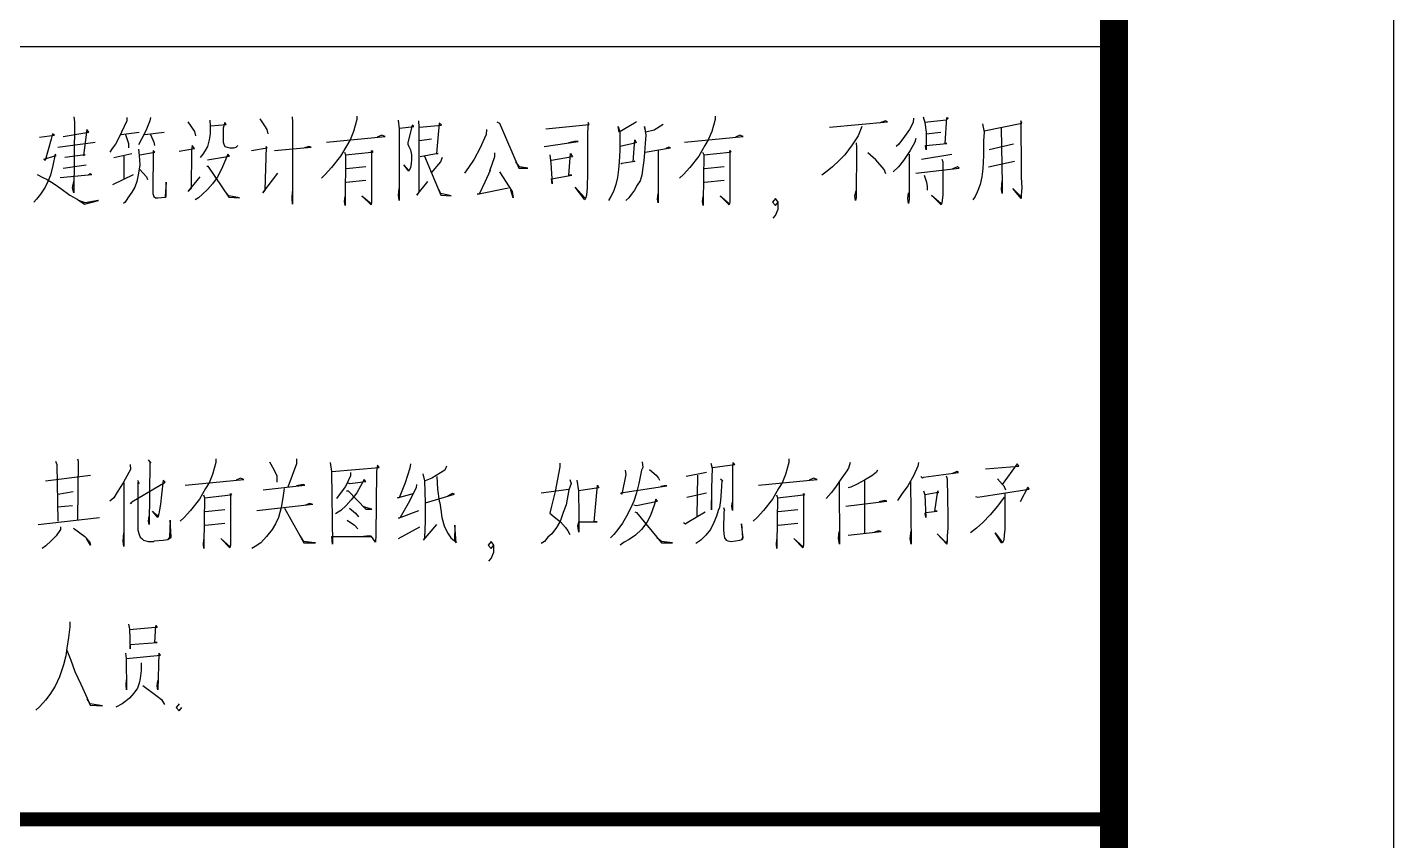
# Model space of a CAD drawing. Extents: x -307088 to 5640332, y -3541089 to -2181377.
# Drawn here: x 5583702 to 5591026, y -3315304 to -3310944 of the extents above; entities that cross this region are included whole.
import ezdxf

# ---------------------------------------------------------------- set-up
doc = ezdxf.new("R2010")
doc.units = 0
doc.header["$LTSCALE"] = 100
doc.header["$MEASUREMENT"] = 0
doc.layers.get('0').update_dxf_attribs({"linetype": 'CONTINUOUS'})
doc.layers.add('PUB_TITLE', color=4, linetype='CONTINUOUS')

# ---------------------------------------------------------------- blocks, each defined once
blk = doc.blocks.new('A$C7C132CDA')
at = {"layer": 'PUB_TITLE'}
for p, q in [((25, 2786.9), (7025, 2786.9)), ((3307.8, 2535.5), (3309.8, 2517.9)), ((3309.8, 2517.9), (3307.8, 2263.4)), ((3497.3, 2520.4), (3469, 2459.9)), ((3497.3, 2533), (3497.3, 2520.4)), ((3579.9, 2520.4), (3565.8, 2485.1)), ((3581.9, 2533), (3579.9, 2520.4)), ((3715, 2517.9), (3739.1, 2482.6)), ((3793.6, 2522.9), (3795.6, 2500.2)), ((3795.6, 2500.2), (3795.6, 2475)), ((3797.6, 2502.8), (3852, 2507.8)), ((3848, 2515.4), (3841.9, 2495.2)), ((3841.9, 2495.2), (3841.9, 2477.6)), ((3852, 2507.8), (3848, 2515.4)), ((3973, 2528), (3989.1, 2502.8)), ((3989.1, 2502.8), (3997.2, 2490.2)), ((4087.9, 2535.5), (4089.9, 2517.9)), ((4089.9, 2517.9), (4089.9, 2223.1)), ((4319.7, 2525.4), (4307.6, 2482.6)), ((4319.7, 2538), (4319.7, 2525.4)), ((4466.8, 2522.9), (4470.9, 2492.7)), ((4470.9, 2492.7), (4470.9, 2235.7)), ((4472.9, 2495.2), (4523.3, 2500.2)), ((4517.2, 2505.3), (4501.1, 2442.3)), ((4523.3, 2500.2), (4517.2, 2505.3)), ((4539.4, 2520.4), (4541.4, 2497.7)), ((4541.4, 2497.7), (4541.4, 2265.9)), ((4543.4, 2497.7), (4622, 2505.3)), ((4614, 2512.8), (4603.9, 2404.5)), ((4622, 2505.3), (4614, 2512.8)), ((4819.6, 2517.9), (4829.7, 2512.8)), ((4829.7, 2512.8), (4898.2, 2351.6)), ((4995, 2492.7), (5150.2, 2507.8)), ((5146.1, 2515.4), (5144.1, 2477.6)), ((5150.2, 2507.8), (5146.1, 2515.4)), ((5253, 2500.2), (5259, 2480.1)), ((5257, 2480.1), (5253, 2500.2)), ((5311.4, 2512.8), (5257, 2480.1)), ((5319.5, 2517.9), (5311.4, 2512.8)), ((5347.7, 2500.2), (5351.7, 2470)), ((5351.7, 2480.1), (5347.7, 2500.2)), ((5414.2, 2507.8), (5382, 2487.6)), ((5599.7, 2525.4), (5587.6, 2482.6)), ((5599.7, 2538), (5599.7, 2525.4)), ((6008.9, 2497.7), (6216.5, 2517.9)), ((6123.8, 2500.2), (6111.7, 2467.5)), ((6208.4, 2520.4), (6186.3, 2512.8)), ((6216.5, 2517.9), (6208.4, 2520.4)), ((6307.2, 2515.4), (6295.1, 2490.2)), ((6309.2, 2530.5), (6307.2, 2515.4)), ((6343.5, 2535.5), (6349.5, 2515.4)), ((6426.1, 2522.9), (6349.5, 2515.4)), ((6349.5, 2515.4), (6353.6, 2480.1)), ((6422.1, 2439.8), (6428.2, 2533)), ((6432.2, 2530.5), (6426.1, 2522.9)), ((6428.2, 2533), (6432.2, 2530.5)), ((6555.1, 2510.3), (6561.2, 2480.1)), ((6561.2, 2485.1), (6696.2, 2512.8)), ((6621.7, 2495.2), (6625.7, 2296.1)), ((6692.2, 2520.4), (6692.2, 2482.6)), ((6696.2, 2512.8), (6692.2, 2520.4)), ((3184.8, 2462.4), (3239.2, 2470)), ((3227.1, 2454.9), (3205, 2379.3)), ((3231.2, 2475), (3227.1, 2454.9)), ((3239.2, 2470), (3231.2, 2475)), ((3251.3, 2427.2), (3384.4, 2444.8)), ((3269.5, 2465), (3362.2, 2480.1)), ((3354.1, 2490.2), (3342, 2396.9)), ((3362.2, 2480.1), (3354.1, 2490.2)), ((3469, 2459.9), (3456.9, 2437.2)), ((3477.1, 2472.5), (3541.6, 2480.1)), ((3493.2, 2472.5), (3501.3, 2447.3)), ((3501.3, 2447.3), (3503.3, 2439.8)), ((3549.7, 2454.9), (3539.6, 2434.7)), ((3565.8, 2485.1), (3549.7, 2454.9)), ((3561.8, 2472.5), (3630.3, 2480.1)), ((3581.9, 2472.5), (3594, 2444.8)), ((3594, 2444.8), (3596, 2432.2)), ((3739.1, 2482.6), (3743.2, 2467.5)), ((3791.6, 2452.4), (3785.5, 2429.7)), ((3795.6, 2475), (3791.6, 2452.4)), ((3841.9, 2477.6), (3841.9, 2462.4)), ((3841.9, 2462.4), (3841.9, 2444.8)), ((3841.9, 2444.8), (3844, 2437.2)), ((3997.2, 2490.2), (4001.2, 2475)), ((4210.8, 2444.8), (4420.5, 2465)), ((4295.5, 2452.4), (4283.4, 2432.2)), ((4307.6, 2482.6), (4295.5, 2452.4)), ((4408.4, 2470), (4392.2, 2462.4)), ((4420.5, 2465), (4408.4, 2470)), ((4501.1, 2442.3), (4501.1, 2437.2)), ((4585.8, 2454.9), (4543.4, 2449.8)), ((4781.3, 2472.5), (4759.1, 2422.1)), ((4783.3, 2490.2), (4781.3, 2472.5)), ((4988.9, 2429.7), (5109.9, 2447.3)), ((5097.8, 2447.3), (5075.6, 2442.3)), ((5109.9, 2447.3), (5097.8, 2447.3)), ((5144.1, 2477.6), (5144.1, 2336.5)), ((5259, 2480.1), (5259, 2414.6)), ((5317.5, 2442.3), (5261, 2429.7)), ((5307.4, 2374.3), (5313.4, 2452.4)), ((5313.4, 2452.4), (5317.5, 2442.3)), ((5351.7, 2470), (5349.7, 2439.8)), ((5382, 2487.6), (5351.7, 2480.1)), ((5490.8, 2444.8), (5700.5, 2465)), ((5575.5, 2452.4), (5563.4, 2432.2)), ((5587.6, 2482.6), (5575.5, 2452.4)), ((5688.4, 2470), (5672.2, 2462.4)), ((5700.5, 2465), (5688.4, 2470)), ((6111.7, 2467.5), (6089.5, 2434.7)), ((6103.6, 2442.3), (6105.6, 2427.2)), ((6277, 2465), (6256.8, 2437.2)), ((6295.1, 2490.2), (6277, 2465)), ((6313.3, 2444.8), (6297.1, 2414.6)), ((6317.3, 2457.4), (6313.3, 2444.8)), ((6353.6, 2475), (6406, 2480.1)), ((6353.6, 2480.1), (6353.6, 2447.3)), ((6353.6, 2447.3), (6353.6, 2427.2)), ((6561.2, 2480.1), (6559.2, 2449.8)), ((6559.2, 2449.8), (6559.2, 2396.9)), ((6692.2, 2482.6), (6694.2, 2379.3)), ((3200.9, 2384.3), (3245.3, 2396.9)), ((3241.3, 2402), (3233.2, 2361.7)), ((3245.3, 2396.9), (3241.3, 2402)), ((3348.1, 2399.4), (3275.5, 2389.4)), ((3342, 2396.9), (3348.1, 2399.4)), ((3444.8, 2422.1), (3436.8, 2409.5)), ((3456.9, 2437.2), (3444.8, 2422.1)), ((3450.9, 2389.4), (3515.4, 2404.5)), ((3487.2, 2394.4), (3487.2, 2311.3)), ((3503.3, 2439.8), (3503.3, 2424.6)), ((3539.6, 2419.6), (3541.6, 2396.9)), ((3541.6, 2396.9), (3543.6, 2364.2)), ((3543.6, 2399.4), (3598, 2409.5)), ((3592, 2399.4), (3590, 2278.5)), ((3592, 2414.6), (3592, 2399.4)), ((3598, 2409.5), (3592, 2414.6)), ((3684.7, 2412), (3739.1, 2422.1)), ((3729.1, 2412), (3727.1, 2278.5)), ((3731.1, 2432.2), (3729.1, 2412)), ((3739.1, 2422.1), (3731.1, 2432.2)), ((3769.4, 2402), (3759.3, 2389.4)), ((3777.4, 2414.6), (3769.4, 2402)), ((3785.5, 2429.7), (3777.4, 2414.6)), ((3785.5, 2381.8), (3864.1, 2394.4)), ((3844, 2437.2), (3848, 2429.7)), ((3848, 2429.7), (3856.1, 2427.2)), ((3858.1, 2402), (3850, 2381.8)), ((3856.1, 2427.2), (3866.1, 2424.6)), ((3864.1, 2394.4), (3858.1, 2402)), ((3866.1, 2424.6), (3880.2, 2424.6)), ((3880.2, 2424.6), (3888.3, 2427.2)), ((3888.3, 2427.2), (3894.4, 2432.2)), ((3942.7, 2414.6), (3999.2, 2424.6)), ((3995.1, 2429.7), (3991.1, 2273.5)), ((3999.2, 2424.6), (3995.1, 2429.7)), ((4025.4, 2414.6), (4156.4, 2427.2)), ((4148.3, 2429.7), (4132.2, 2424.6)), ((4156.4, 2427.2), (4148.3, 2429.7)), ((4261.2, 2394.4), (4229, 2354.1)), ((4283.4, 2432.2), (4261.2, 2394.4)), ((4275.3, 2409.5), (4279.4, 2399.4)), ((4279.4, 2399.4), (4277.4, 2233.1)), ((4279.4, 2399.4), (4372.1, 2409.5)), ((4372.1, 2414.6), (4376.1, 2409.5)), ((4372.1, 2409.5), (4372.1, 2414.6)), ((4376.1, 2409.5), (4372.1, 2407)), ((4372.1, 2407), (4372.1, 2230.6)), ((4501.1, 2437.2), (4505.1, 2429.7)), ((4505.1, 2429.7), (4511.2, 2417.1)), ((4511.2, 2417.1), (4515.2, 2399.4)), ((4515.2, 2399.4), (4515.2, 2384.3)), ((4609.9, 2404.5), (4545.4, 2391.9)), ((4561.6, 2394.4), (4620, 2255.8)), ((4603.9, 2404.5), (4609.9, 2404.5)), ((4759.1, 2422.1), (4739, 2384.3)), ((4811.5, 2407), (4811.5, 2391.9)), ((5009.1, 2399.4), (5013.1, 2369.2)), ((5077.6, 2326.4), (5083.6, 2404.5)), ((5083.6, 2404.5), (5089.7, 2391.9)), ((5259, 2414.6), (5257, 2374.3)), ((5347.7, 2407), (5345.7, 2379.3)), ((5349.7, 2439.8), (5347.7, 2407)), ((5349.7, 2409.5), (5440.4, 2424.6)), ((5396.1, 2414.6), (5396.1, 2228.1)), ((5434.4, 2427.2), (5424.3, 2422.1)), ((5440.4, 2424.6), (5434.4, 2427.2)), ((5541.2, 2394.4), (5509, 2354.1)), ((5563.4, 2432.2), (5541.2, 2394.4)), ((5555.3, 2409.5), (5559.4, 2399.4)), ((5559.4, 2399.4), (5557.4, 2233.1)), ((5559.4, 2399.4), (5652.1, 2409.5)), ((5652.1, 2414.6), (5656.1, 2409.5)), ((5652.1, 2409.5), (5652.1, 2414.6)), ((5656.1, 2409.5), (5652.1, 2407)), ((5652.1, 2407), (5652.1, 2230.6)), ((6063.3, 2399.4), (6043.1, 2379.3)), ((6089.5, 2434.7), (6063.3, 2399.4)), ((6105.6, 2427.2), (6103.6, 2245.7)), ((6174.2, 2381.8), (6145.9, 2407)), ((6256.8, 2437.2), (6246.7, 2429.7)), ((6297.1, 2414.6), (6272.9, 2379.3)), ((6293.1, 2402), (6293.1, 2240.7)), ((6337.4, 2384.3), (6446.3, 2402)), ((6351.6, 2432.2), (6428.2, 2439.8)), ((6353.6, 2417.1), (6351.6, 2432.2)), ((6353.6, 2427.2), (6353.6, 2417.1)), ((6428.2, 2439.8), (6422.1, 2439.8)), ((6559.2, 2396.9), (6557.2, 2349.1)), ((6666, 2437.2), (6579.3, 2417.1)), ((3205, 2379.3), (3200.9, 2384.3)), ((3233.2, 2361.7), (3225.1, 2326.4)), ((3269.5, 2351.6), (3352.1, 2364.2)), ((3543.6, 2364.2), (3539.6, 2333.9)), ((3543.6, 2346.5), (3567.8, 2321.3)), ((3783.5, 2359.1), (3787.5, 2359.1)), ((3787.5, 2359.1), (3862.1, 2248.3)), ((3839.9, 2356.6), (3829.9, 2336.5)), ((3850, 2381.8), (3839.9, 2356.6)), ((4229, 2354.1), (4206.8, 2328.9)), ((4351.9, 2356.6), (4281.4, 2349.1)), ((4487, 2364.2), (4505.1, 2344)), ((4505.1, 2341.5), (4487, 2364.2)), ((4511.2, 2354.1), (4505.1, 2341.5)), ((4513.2, 2366.7), (4511.2, 2354.1)), ((4515.2, 2384.3), (4513.2, 2366.7)), ((4618, 2374.3), (4583.7, 2333.9)), ((4624.1, 2389.4), (4618, 2374.3)), ((4718.8, 2354.1), (4704.7, 2333.9)), ((4739, 2384.3), (4718.8, 2354.1)), ((4795.4, 2344), (4777.3, 2301.2)), ((4811.5, 2391.9), (4793.4, 2341.5)), ((4793.4, 2341.5), (4795.4, 2344)), ((4900.2, 2356.6), (4888.1, 2374.3)), ((4898.2, 2351.6), (4902.2, 2351.6)), ((4930.5, 2351.6), (4900.2, 2356.6)), ((4902.2, 2351.6), (4930.5, 2351.6)), ((5013.1, 2369.2), (5017.1, 2296.1)), ((5089.7, 2391.9), (5015.1, 2379.3)), ((5255, 2346.5), (5251, 2318.8)), ((5257, 2374.3), (5255, 2346.5)), ((5263.1, 2366.7), (5267.1, 2369.2)), ((5267.1, 2369.2), (5313.4, 2376.8)), ((5313.4, 2376.8), (5307.4, 2374.3)), ((5341.7, 2354.1), (5337.6, 2326.4)), ((5345.7, 2379.3), (5341.7, 2354.1)), ((5509, 2354.1), (5486.8, 2328.9)), ((5631.9, 2356.6), (5561.4, 2349.1)), ((6019, 2356.6), (6000.8, 2341.5)), ((6043.1, 2379.3), (6019, 2356.6)), ((6204.4, 2346.5), (6174.2, 2381.8)), ((6210.5, 2331.4), (6204.4, 2346.5)), ((6254.8, 2356.6), (6236.7, 2339)), ((6272.9, 2379.3), (6254.8, 2356.6)), ((6317.3, 2333.9), (6472.5, 2351.6)), ((6410, 2384.3), (6414, 2374.3)), ((6414, 2374.3), (6414, 2301.2)), ((6466.5, 2356.6), (6448.3, 2349.1)), ((6472.5, 2351.6), (6466.5, 2356.6)), ((6557.2, 2349.1), (6553.1, 2321.3)), ((6577.3, 2356.6), (6670, 2376.8)), ((6694.2, 2379.3), (6694.2, 2326.4)), ((3176.8, 2328.9), (3196.9, 2318.8)), ((3196.9, 2318.8), (3213, 2311.3)), ((3215.1, 2303.7), (3205, 2283.5)), ((3213, 2311.3), (3237.2, 2296.1)), ((3225.1, 2326.4), (3215.1, 2303.7)), ((3237.2, 2296.1), (3261.4, 2278.5)), ((3259.4, 2318.8), (3372.3, 2328.9)), ((3303.7, 2281), (3307.8, 2303.7)), ((3366.2, 2331.4), (3360.2, 2326.4)), ((3372.3, 2328.9), (3366.2, 2331.4)), ((3446.9, 2293.6), (3521.4, 2328.9)), ((3533.5, 2303.7), (3525.5, 2283.5)), ((3539.6, 2333.9), (3533.5, 2303.7)), ((3567.8, 2321.3), (3571.8, 2311.3)), ((3638.4, 2301.2), (3634.3, 2250.8)), ((3638.4, 2250.8), (3638.4, 2301.2)), ((3717, 2268.4), (3759.3, 2321.3)), ((3803.6, 2296.1), (3785.5, 2276)), ((3819.8, 2318.8), (3803.6, 2296.1)), ((3829.9, 2336.5), (3819.8, 2318.8)), ((3983.1, 2263.4), (4037.5, 2333.9)), ((4206.8, 2328.9), (4192.7, 2316.3)), ((4281.4, 2301.2), (4351.9, 2308.7)), ((4533.4, 2255.8), (4573.7, 2303.7)), ((4777.3, 2301.2), (4757.1, 2258.3)), ((4829.7, 2339), (4874, 2268.4)), ((5015.1, 2313.8), (5087.7, 2326.4)), ((5017.1, 2296.1), (5015.1, 2313.8)), ((5087.7, 2326.4), (5077.6, 2326.4)), ((5144.1, 2336.5), (5142.1, 2281)), ((5251, 2318.8), (5244.9, 2293.6)), ((5331.6, 2306.2), (5321.5, 2291.1)), ((5337.6, 2326.4), (5331.6, 2306.2)), ((5486.8, 2328.9), (5472.7, 2316.3)), ((5561.4, 2301.2), (5631.9, 2308.7)), ((6000.8, 2341.5), (5980.7, 2326.4)), ((6347.5, 2326.4), (6355.6, 2301.2)), ((6355.6, 2301.2), (6357.6, 2286.1)), ((6414, 2301.2), (6414, 2255.8)), ((6553.1, 2321.3), (6547.1, 2293.6)), ((6623.7, 2276), (6625.7, 2306.2)), ((6625.7, 2296.1), (6625.7, 2260.9)), ((6694.2, 2326.4), (6694.2, 2318.8)), ((6694.2, 2318.8), (6696.2, 2281)), ((3188.8, 2258.3), (3174.7, 2240.7)), ((3205, 2283.5), (3188.8, 2258.3)), ((3261.4, 2278.5), (3293.7, 2255.8)), ((3293.7, 2255.8), (3319.9, 2240.7)), ((3307.8, 2263.4), (3303.7, 2281)), ((3515.4, 2265.9), (3501.3, 2245.7)), ((3525.5, 2283.5), (3515.4, 2265.9)), ((3590, 2278.5), (3590, 2260.9)), ((3590, 2260.9), (3594, 2250.8)), ((3594, 2250.8), (3600.1, 2245.7)), ((3608.1, 2245.7), (3634.3, 2248.3)), ((3634.3, 2248.3), (3638.4, 2250.8)), ((3727.1, 2278.5), (3717, 2268.4)), ((3767.4, 2258.3), (3753.3, 2245.7)), ((3785.5, 2276), (3767.4, 2258.3)), ((3862.1, 2253.3), (3852, 2263.4)), ((3900.4, 2245.7), (3862.1, 2253.3)), ((3862.1, 2248.3), (3900.4, 2245.7)), ((3991.1, 2273.5), (3983.1, 2263.4)), ((4087.9, 2243.2), (4089.9, 2268.4)), ((4275.3, 2233.1), (4277.4, 2250.8)), ((4337.8, 2253.3), (4370.1, 2225.6)), ((4370.1, 2220.6), (4337.8, 2253.3)), ((4468.8, 2255.8), (4470.9, 2278.5)), ((4470.9, 2235.7), (4468.8, 2255.8)), ((4541.4, 2265.9), (4533.4, 2255.8)), ((4620, 2260.9), (4612, 2276)), ((4656.3, 2253.3), (4620, 2260.9)), ((4620, 2255.8), (4656.3, 2253.3)), ((4749, 2258.3), (4861.9, 2281)), ((4757.1, 2258.3), (4749, 2258.3)), ((4878, 2245.7), (4870, 2273.5)), ((4874, 2268.4), (4878, 2245.7)), ((5099.8, 2283.5), (5134, 2245.7)), ((5134, 2238.2), (5099.8, 2283.5)), ((5140.1, 2255.8), (5136.1, 2243.2)), ((5142.1, 2281), (5140.1, 2255.8)), ((5226.8, 2250.8), (5218.7, 2235.7)), ((5236.8, 2268.4), (5226.8, 2250.8)), ((5244.9, 2293.6), (5236.8, 2268.4)), ((5301.4, 2258.3), (5291.3, 2245.7)), ((5311.4, 2273.5), (5301.4, 2258.3)), ((5321.5, 2291.1), (5311.4, 2273.5)), ((5394.1, 2240.7), (5396.1, 2260.9)), ((5555.3, 2233.1), (5557.4, 2250.8)), ((5617.8, 2253.3), (5650.1, 2225.6)), ((5650.1, 2220.6), (5617.8, 2253.3)), ((6099.6, 2253.3), (6103.6, 2270.9)), ((6101.6, 2235.7), (6099.6, 2253.3)), ((6289.1, 2243.2), (6291.1, 2263.4)), ((6357.6, 2286.1), (6357.6, 2273.5)), ((6373.7, 2255.8), (6408, 2225.6)), ((6408, 2220.6), (6373.7, 2255.8)), ((6414, 2255.8), (6410, 2228.1)), ((6528.9, 2250.8), (6520.9, 2238.2)), ((6537, 2265.9), (6528.9, 2250.8)), ((6547.1, 2293.6), (6537, 2265.9)), ((6625.7, 2260.9), (6623.7, 2276)), ((6664, 2278.5), (6692.2, 2250.8)), ((6694.2, 2243.2), (6664, 2278.5)), ((6696.2, 2281), (6694.2, 2255.8)), ((6694.2, 2255.8), (6694.2, 2243.2)), ((3174.7, 2240.7), (3164.7, 2230.6)), ((3319.9, 2240.7), (3323.9, 2238.2)), ((3323.9, 2238.2), (3346.1, 2223.1)), ((3348.1, 2228.1), (3325.9, 2235.7)), ((3346.1, 2223.1), (3396.5, 2235.7)), ((3394.5, 2235.7), (3348.1, 2228.1)), ((3396.5, 2235.7), (3394.5, 2235.7)), ((3491.2, 2230.6), (3485.2, 2225.6)), ((3501.3, 2245.7), (3491.2, 2230.6)), ((3600.1, 2245.7), (3608.1, 2245.7)), ((3753.3, 2245.7), (3741.2, 2238.2)), ((4089.9, 2223.1), (4087.9, 2243.2)), ((4277.4, 2218), (4275.3, 2233.1)), ((4277.4, 2233.1), (4277.4, 2218)), ((4372.1, 2230.6), (4370.1, 2220.6)), ((5136.1, 2243.2), (5134, 2238.2)), ((5291.3, 2245.7), (5281.2, 2235.7)), ((5396.1, 2228.1), (5394.1, 2240.7)), ((5557.4, 2218), (5555.3, 2233.1)), ((5557.4, 2233.1), (5557.4, 2218)), ((5652.1, 2230.6), (5650.1, 2220.6)), ((5815.4, 2243.2), (5805.3, 2230.6)), ((5805.3, 2230.6), (5815.4, 2218)), ((5825.4, 2230.6), (5815.4, 2243.2)), ((5815.4, 2218), (5825.4, 2230.6)), ((5815.4, 2182.8), (5825.4, 2205.4)), ((5825.4, 2205.4), (5825.4, 2230.6)), ((6103.6, 2245.7), (6101.6, 2235.7)), ((6291.1, 2225.6), (6289.1, 2243.2)), ((6293.1, 2240.7), (6291.1, 2225.6)), ((6410, 2228.1), (6408, 2220.6)), ((5807.3, 2172.7), (5815.4, 2182.8)), ((3242.8, 1305), (3246.8, 1292.4)), ((3246.8, 1292.4), (3250.9, 1090.8)), ((3321.4, 1312.5), (3323.4, 1305)), ((3323.4, 1305), (3321.4, 1095.8)), ((3510.9, 1274.7), (3504.8, 1264.7)), ((3508.9, 1292.4), (3510.9, 1274.7)), ((3573.4, 1310), (3583.5, 1297.4)), ((3579.4, 1299.9), (3577.4, 1078.2)), ((3583.5, 1297.4), (3579.4, 1299.9)), ((3815.3, 1299.9), (3803.2, 1257.1)), ((3815.3, 1312.5), (3815.3, 1299.9)), ((4006.8, 1302.5), (4022.9, 1274.7)), ((4022.9, 1274.7), (4033, 1252.1)), ((4103.5, 1294.9), (4073.3, 1211.7)), ((4103.5, 1312.5), (4103.5, 1294.9)), ((4224.5, 1299.9), (4228.5, 1267.2)), ((4230.5, 1267.2), (4399.8, 1282.3)), ((4393.8, 1289.9), (4389.8, 1267.2)), ((4399.8, 1282.3), (4393.8, 1289.9)), ((4508.7, 1279.8), (4492.6, 1226.9)), ((4510.7, 1294.9), (4508.7, 1279.8)), ((4633.7, 1272.2), (4587.3, 1244.5)), ((4639.7, 1287.3), (4633.7, 1272.2)), ((5044.9, 1284.8), (5028.8, 1196.6)), ((5044.9, 1297.4), (5044.9, 1284.8)), ((5278.7, 1272.2), (5280.7, 1257.1)), ((5337.2, 1272.2), (5327.1, 1224.3)), ((5341.2, 1282.3), (5337.2, 1272.2)), ((5339.2, 1302.5), (5341.2, 1282.3)), ((5365.4, 1274.7), (5389.6, 1254.6)), ((5585.1, 1297.4), (5589.1, 1279.8)), ((5589.1, 1279.8), (5587.1, 1209.2)), ((5591.1, 1282.3), (5669.8, 1292.4)), ((5663.7, 1299.9), (5661.7, 1287.3)), ((5661.7, 1287.3), (5661.7, 1161.4)), ((5669.8, 1292.4), (5663.7, 1299.9)), ((5863.3, 1299.9), (5851.2, 1257.1)), ((5863.3, 1312.5), (5863.3, 1299.9)), ((6070.9, 1269.7), (6046.7, 1236.9)), ((6076.9, 1279.8), (6070.9, 1269.7)), ((6083, 1299.9), (6076.9, 1279.8)), ((6179.7, 1272.2), (6175.7, 1264.7)), ((6324.9, 1287.3), (6308.8, 1252.1)), ((6326.9, 1299.9), (6324.9, 1287.3)), ((6566.8, 1277.3), (6685.7, 1287.3)), ((6679.7, 1294.9), (6625.2, 1221.8)), ((6685.7, 1287.3), (6679.7, 1294.9)), ((3206.5, 1234.4), (3367.8, 1254.6)), ((3484.7, 1226.9), (3462.5, 1194.1)), ((3504.8, 1264.7), (3484.7, 1226.9)), ((3486.7, 1226.9), (3486.7, 1000.1)), ((3514.9, 1158.8), (3633.9, 1229.4)), ((3535.1, 1236.9), (3541.1, 1224.3)), ((3537.1, 1229.4), (3537.1, 1075.7)), ((3541.1, 1224.3), (3537.1, 1229.4)), ((3627.8, 1236.9), (3621.8, 1184)), ((3633.9, 1229.4), (3627.8, 1236.9)), ((3706.4, 1219.3), (3916.1, 1239.5)), ((3791.1, 1226.9), (3779, 1206.7)), ((3803.2, 1257.1), (3791.1, 1226.9)), ((3904, 1244.5), (3887.8, 1236.9)), ((3916.1, 1239.5), (3904, 1244.5)), ((4033, 1252.1), (4033, 1229.4)), ((4127.7, 1221.8), (4103.5, 1216.8)), ((4133.8, 1219.3), (4127.7, 1221.8)), ((4228.5, 1267.2), (4232.5, 1007.7)), ((4297, 1252.1), (4278.9, 1214.3)), ((4287, 1226.9), (4295, 1224.3)), ((4295, 1224.3), (4351.5, 1231.9)), ((4297, 1264.7), (4297, 1252.1)), ((4345.4, 1239.5), (4319.2, 1191.6)), ((4351.5, 1231.9), (4345.4, 1239.5)), ((4389.8, 1267.2), (4387.7, 1040.4)), ((4492.6, 1226.9), (4470.4, 1174)), ((4532.9, 1221.8), (4530.9, 1209.2)), ((4555.1, 1259.6), (4561.1, 1234.4)), ((4561.1, 1234.4), (4563.1, 1156.3)), ((4587.3, 1244.5), (4563.1, 1234.4)), ((4605.4, 1249.5), (4607.5, 1204.2)), ((5085.2, 1224.3), (5077.1, 1201.7)), ((5081.2, 1239.5), (5085.2, 1224.3)), ((5105.4, 1236.9), (5111.4, 1199.1)), ((5280.7, 1257.1), (5266.6, 1186.5)), ((5327.1, 1224.3), (5319, 1191.6)), ((5389.6, 1254.6), (5397.6, 1244.5)), ((5397.6, 1244.5), (5401.7, 1236.9)), ((5569, 1264.7), (5496.4, 1249.5)), ((5536.7, 1254.6), (5534.7, 1105.9)), ((5619.4, 1242), (5627.4, 1234.4)), ((5623.4, 1234.4), (5621.4, 1196.6)), ((5627.4, 1234.4), (5623.4, 1234.4)), ((5754.4, 1219.3), (5964.1, 1239.5)), ((5839.1, 1226.9), (5827, 1206.7)), ((5851.2, 1257.1), (5839.1, 1226.9)), ((5952, 1244.5), (5935.8, 1236.9)), ((5964.1, 1239.5), (5952, 1244.5)), ((6046.7, 1236.9), (6030.6, 1211.7)), ((6042.7, 1229.4), (6044.7, 1007.7)), ((6105.2, 1221.8), (6085, 1211.7)), ((6133.4, 1236.9), (6105.2, 1221.8)), ((6159.6, 1252.1), (6133.4, 1236.9)), ((6133.4, 1234.4), (6133.4, 1048)), ((6175.7, 1264.7), (6159.6, 1252.1)), ((6308.8, 1252.1), (6288.6, 1216.8)), ((6298.7, 1231.9), (6300.7, 1007.7)), ((6335, 1249.5), (6341, 1244.5)), ((6341, 1244.5), (6345, 1247)), ((6345, 1247), (6470, 1264.7)), ((6425.7, 1252.1), (6429.7, 1242)), ((6429.7, 1242), (6431.7, 1108.4)), ((6464, 1267.2), (6445.8, 1259.6)), ((6470, 1264.7), (6464, 1267.2)), ((6609.1, 1242), (6627.2, 1221.8)), ((6627.2, 1221.8), (6631.3, 1216.8)), ((3250.9, 1186.5), (3305.3, 1196.6)), ((3450.4, 1174), (3436.3, 1161.4)), ((3462.5, 1194.1), (3450.4, 1174)), ((3621.8, 1184), (3617.7, 1151.3)), ((3779, 1206.7), (3756.8, 1168.9)), ((3770.9, 1184), (3775, 1174)), ((3775, 1174), (3772.9, 1007.7)), ((3775, 1174), (3867.7, 1184)), ((3867.7, 1189.1), (3871.7, 1184)), ((3867.7, 1184), (3867.7, 1189.1)), ((3871.7, 1184), (3867.7, 1181.5)), ((3867.7, 1181.5), (3867.7, 1005.1)), ((3984.6, 1201.7), (4133.8, 1219.3)), ((4055.1, 1174), (4049.1, 1138.7)), ((4059.2, 1206.7), (4055.1, 1174)), ((4256.7, 1184), (4246.6, 1171.4)), ((4278.9, 1214.3), (4256.7, 1184)), ((4282.9, 1199.1), (4289, 1199.1)), ((4289, 1199.1), (4351.5, 1133.6)), ((4319.2, 1191.6), (4299.1, 1166.4)), ((4464.3, 1174), (4520.8, 1189.1)), ((4470.4, 1174), (4464.3, 1174)), ((4530.9, 1209.2), (4502.6, 1153.8)), ((4565.1, 1156.3), (4667.9, 1186.5)), ((4607.5, 1204.2), (4613.5, 1161.4)), ((4661.9, 1189.1), (4643.7, 1179)), ((4667.9, 1186.5), (4661.9, 1189.1)), ((4978.4, 1191.6), (5077.1, 1204.2)), ((5028.8, 1196.6), (5014.6, 1143.7)), ((5077.1, 1201.7), (5067.1, 1148.8)), ((5184, 1209.2), (5111.4, 1199.1)), ((5111.4, 1199.1), (5113.4, 1111)), ((5167.8, 1088.3), (5179.9, 1219.3)), ((5179.9, 1219.3), (5184, 1209.2)), ((5262.6, 1191.6), (5427.9, 1216.8)), ((5266.6, 1186.5), (5262.6, 1191.6)), ((5319, 1191.6), (5308.9, 1161.4)), ((5417.8, 1216.8), (5405.7, 1214.3)), ((5427.9, 1216.8), (5417.8, 1216.8)), ((5498.4, 1176.5), (5569, 1191.6)), ((5587.1, 1209.2), (5587.1, 1131.1)), ((5621.4, 1196.6), (5619.4, 1163.9)), ((5827, 1206.7), (5804.8, 1168.9)), ((5818.9, 1184), (5823, 1174)), ((5823, 1174), (5820.9, 1007.7)), ((5823, 1174), (5915.7, 1184)), ((5915.7, 1189.1), (5919.7, 1184)), ((5915.7, 1184), (5915.7, 1189.1)), ((5919.7, 1184), (5915.7, 1181.5)), ((5915.7, 1181.5), (5915.7, 1005.1)), ((6014.5, 1191.6), (5996.3, 1171.4)), ((6030.6, 1211.7), (6014.5, 1191.6)), ((6085, 1211.7), (6074.9, 1209.2)), ((6268.4, 1189.1), (6252.3, 1163.9)), ((6288.6, 1216.8), (6268.4, 1189.1)), ((6345, 1199.1), (6349.1, 1184)), ((6349.1, 1184), (6353.1, 1103.4)), ((6389.4, 1191.6), (6351.1, 1184)), ((6385.4, 1126.1), (6395.4, 1199.1)), ((6397.4, 1191.6), (6389.4, 1191.6)), ((6395.4, 1199.1), (6397.4, 1191.6)), ((6530.5, 1179), (6538.5, 1176.5)), ((6538.5, 1176.5), (6722, 1204.2)), ((6633.3, 1176.5), (6609.1, 1143.7)), ((6631.3, 1216.8), (6637.3, 1201.7)), ((6635.3, 1191.6), (6635.3, 1060.6)), ((6717.9, 1211.7), (6689.7, 1158.8)), ((6722, 1204.2), (6717.9, 1211.7)), ((3248.8, 1141.2), (3303.3, 1146.2)), ((3508.9, 1156.3), (3512.9, 1153.8)), ((3512.9, 1153.8), (3514.9, 1158.8)), ((3589.5, 1126.1), (3607.7, 1108.4)), ((3607.7, 1103.4), (3589.5, 1126.1)), ((3613.7, 1131.1), (3611.7, 1116)), ((3617.7, 1151.3), (3613.7, 1131.1)), ((3724.6, 1128.6), (3702.4, 1103.4)), ((3756.8, 1168.9), (3724.6, 1128.6)), ((3847.5, 1131.1), (3777, 1123.6)), ((3962.4, 1128.6), (4162, 1151.3)), ((4049.1, 1138.7), (4039, 1103.4)), ((4061.2, 1136.2), (4083.4, 1095.8)), ((4149.9, 1153.8), (4133.8, 1146.2)), ((4160, 1151.3), (4149.9, 1153.8)), ((4262.8, 1128.6), (4242.6, 1116)), ((4280.9, 1146.2), (4262.8, 1128.6)), ((4299.1, 1166.4), (4280.9, 1146.2)), ((4293, 1136.2), (4315.2, 1118.5)), ((4351.5, 1138.7), (4341.4, 1143.7)), ((4373.6, 1133.6), (4351.5, 1138.7)), ((4351.5, 1133.6), (4373.6, 1133.6)), ((4468.4, 1100.9), (4540.9, 1128.6)), ((4502.6, 1153.8), (4474.4, 1103.4)), ((4563.1, 1156.3), (4563.1, 1090.8)), ((4613.5, 1161.4), (4615.5, 1156.3)), ((4615.5, 1156.3), (4619.6, 1131.1)), ((4619.6, 1131.1), (4623.6, 1103.4)), ((5014.6, 1143.7), (5008.6, 1118.5)), ((5067.1, 1148.8), (5057, 1121)), ((5296.8, 1133.6), (5282.7, 1108.4)), ((5308.9, 1161.4), (5296.8, 1133.6)), ((5308.9, 1148.8), (5319, 1146.2)), ((5313, 1123.6), (5319, 1121)), ((5319, 1146.2), (5393.6, 1161.4)), ((5383.5, 1151.3), (5369.4, 1111)), ((5387.6, 1168.9), (5383.5, 1151.3)), ((5393.6, 1161.4), (5387.6, 1168.9)), ((5500.4, 1085.8), (5564.9, 1123.6)), ((5587.1, 1143.7), (5587.1, 1163.9)), ((5587.1, 1131.1), (5587.1, 1143.7)), ((5611.3, 1128.6), (5605.3, 1108.4)), ((5615.3, 1138.7), (5611.3, 1128.6)), ((5619.4, 1163.9), (5615.3, 1138.7)), ((5629.4, 1138.7), (5633.5, 1128.6)), ((5631.5, 1123.6), (5629.4, 1060.6)), ((5633.5, 1128.6), (5631.5, 1123.6)), ((5659.7, 1143.7), (5661.7, 1158.8)), ((5661.7, 1128.6), (5659.7, 1143.7)), ((5661.7, 1161.4), (5661.7, 1128.6)), ((5772.6, 1128.6), (5750.4, 1103.4)), ((5804.8, 1168.9), (5772.6, 1128.6)), ((5895.5, 1131.1), (5825, 1123.6)), ((6066.9, 1143.7), (6214, 1161.4)), ((6205.9, 1163.9), (6185.8, 1158.8)), ((6214, 1161.4), (6205.9, 1163.9)), ((6353.1, 1121), (6393.4, 1126.1)), ((6393.4, 1126.1), (6385.4, 1126.1)), ((6609.1, 1143.7), (6582.9, 1113.5)), ((3180.3, 1078.2), (3400, 1103.4)), ((3537.1, 1075.7), (3537.1, 1058)), ((3575.4, 1090.8), (3577.4, 1108.4)), ((3577.4, 1078.2), (3575.4, 1090.8)), ((3611.7, 1116), (3607.7, 1103.4)), ((3607.7, 1108.4), (3609.7, 1113.5)), ((3652, 1093.3), (3650, 1032.8)), ((3656, 1032.8), (3652, 1093.3)), ((3702.4, 1103.4), (3688.3, 1090.8)), ((3777, 1075.7), (3847.5, 1083.2)), ((4028.9, 1080.7), (4016.8, 1060.6)), ((4039, 1103.4), (4028.9, 1080.7)), ((4083.4, 1095.8), (4105.5, 1058)), ((4284.9, 1093.3), (4311.1, 1075.7)), ((4311.1, 1075.7), (4323.2, 1063.1)), ((4315.2, 1118.5), (4325.3, 1105.9)), ((4474.4, 1103.4), (4468.4, 1100.9)), ((4557.1, 1022.8), (4605.4, 1078.2)), ((4563.1, 1090.8), (4561.1, 1030.3)), ((4623.6, 1103.4), (4631.7, 1073.2)), ((4669.9, 1075.7), (4667.9, 1017.7)), ((4674, 1012.7), (4669.9, 1075.7)), ((5008.6, 1118.5), (5024.7, 1105.9)), ((5024.7, 1105.9), (5046.9, 1088.3)), ((5044.9, 1088.3), (5032.8, 1068.1)), ((5048.9, 1095.8), (5044.9, 1088.3)), ((5046.9, 1088.3), (5065, 1068.1)), ((5057, 1121), (5048.9, 1095.8)), ((5109.4, 1073.2), (5113.4, 1088.3)), ((5113.4, 1111), (5113.4, 1050.5)), ((5113.4, 1088.3), (5177.9, 1088.3)), ((5177.9, 1088.3), (5167.8, 1088.3)), ((5268.6, 1083.2), (5252.5, 1060.6)), ((5282.7, 1108.4), (5268.6, 1083.2)), ((5319, 1121), (5407.7, 1012.7)), ((5355.3, 1085.8), (5337.2, 1060.6)), ((5369.4, 1111), (5355.3, 1085.8)), ((5486.3, 1085.8), (5494.4, 1080.7)), ((5494.4, 1080.7), (5500.4, 1085.8)), ((5595.2, 1085.8), (5583.1, 1060.6)), ((5605.3, 1108.4), (5595.2, 1085.8)), ((5693.9, 1080.7), (5698, 1030.3)), ((5700, 1030.3), (5693.9, 1080.7)), ((5750.4, 1103.4), (5736.3, 1090.8)), ((5825, 1075.7), (5895.5, 1083.2)), ((6351.1, 1118.5), (6353.1, 1121)), ((6353.1, 1103.4), (6351.1, 1118.5)), ((6431.7, 1108.4), (6431.7, 1065.6)), ((6556.7, 1085.8), (6534.5, 1065.6)), ((6582.9, 1113.5), (6556.7, 1085.8)), ((3244.8, 1037.9), (3226.7, 1020.2)), ((3260.9, 1060.6), (3244.8, 1037.9)), ((3260.9, 1070.6), (3260.9, 1060.6)), ((3307.3, 1065.6), (3347.6, 1035.4)), ((3347.6, 1035.4), (3363.7, 1017.7)), ((3367.8, 1005.1), (3353.7, 1027.8)), ((3484.7, 1020.2), (3486.7, 1048)), ((3537.1, 1058), (3541.1, 1042.9)), ((3541.1, 1042.9), (3545.2, 1032.8)), ((3545.2, 1032.8), (3551.2, 1027.8)), ((3551.2, 1027.8), (3557.3, 1022.8)), ((3650, 1032.8), (3643.9, 1025.3)), ((3643.9, 1025.3), (3656, 1032.8)), ((3833.4, 1027.8), (3865.7, 1000.1)), ((3865.7, 995.1), (3833.4, 1027.8)), ((3996.7, 1035.4), (3976.5, 1012.7)), ((4016.8, 1060.6), (3996.7, 1035.4)), ((4105.5, 1058), (4129.7, 1012.7)), ((4129.7, 1017.7), (4115.6, 1040.4)), ((4230.5, 1035.4), (4373.6, 1035.4)), ((4232.5, 1007.7), (4230.5, 1035.4)), ((4363.6, 1037.9), (4343.4, 1035.4)), ((4373.6, 1035.4), (4363.6, 1037.9)), ((4385.7, 1015.2), (4371.6, 1035.4)), ((4387.7, 1040.4), (4385.7, 1015.2)), ((4468.4, 1027.8), (4545, 1070.6)), ((4561.1, 1030.3), (4557.1, 1022.8)), ((4631.7, 1073.2), (4643.7, 1048)), ((4643.7, 1048), (4655.8, 1030.3)), ((4655.8, 1030.3), (4667.9, 1020.2)), ((5002.5, 1032.8), (4990.5, 1017.7)), ((5016.7, 1045.4), (5002.5, 1032.8)), ((5032.8, 1068.1), (5016.7, 1045.4)), ((5065, 1068.1), (5073.1, 1055.5)), ((5073.1, 1055.5), (5081.2, 1042.9)), ((5113.4, 1050.5), (5109.4, 1073.2)), ((5238.4, 1042.9), (5226.3, 1030.3)), ((5252.5, 1060.6), (5238.4, 1042.9)), ((5315, 1040.4), (5292.8, 1025.3)), ((5337.2, 1060.6), (5315, 1040.4)), ((5407.7, 1017.7), (5391.6, 1030.3)), ((5567, 1040.4), (5548.8, 1022.8)), ((5583.1, 1060.6), (5567, 1040.4)), ((5629.4, 1060.6), (5631.5, 1045.4)), ((5631.5, 1045.4), (5633.5, 1030.3)), ((5633.5, 1030.3), (5639.5, 1022.8)), ((5698, 1030.3), (5693.9, 1025.3)), ((5696, 1025.3), (5700, 1030.3)), ((5881.4, 1027.8), (5913.7, 1000.1)), ((5913.7, 995.1), (5881.4, 1027.8)), ((6040.7, 1027.8), (6042.7, 1053)), ((6044.7, 1007.7), (6040.7, 1027.8)), ((6074.9, 1040.4), (6193.9, 1053)), ((6183.8, 1055.5), (6169.7, 1050.5)), ((6193.9, 1053), (6183.8, 1055.5)), ((6296.7, 1027.8), (6300.7, 1055.5)), ((6300.7, 1007.7), (6296.7, 1027.8)), ((6393.4, 1045.4), (6425.7, 1012.7)), ((6427.7, 1007.7), (6393.4, 1045.4)), ((6431.7, 1065.6), (6429.7, 1037.9)), ((6429.7, 1037.9), (6429.7, 1020.2)), ((6534.5, 1065.6), (6512.3, 1048)), ((6601, 1048), (6625.2, 1015.2)), ((6623.2, 1012.7), (6601, 1048)), ((6633.3, 1040.4), (6631.3, 1022.8)), ((6635.3, 1060.6), (6633.3, 1040.4)), ((3208.5, 1002.6), (3194.4, 992.5)), ((3226.7, 1020.2), (3208.5, 1002.6)), ((3363.7, 1017.7), (3367.8, 1005.1)), ((3486.7, 1000.1), (3484.7, 1020.2)), ((3557.3, 1022.8), (3573.4, 1017.7)), ((3573.4, 1017.7), (3593.5, 1017.7)), ((3593.5, 1017.7), (3595.6, 1020.2)), ((3595.6, 1020.2), (3627.8, 1022.8)), ((3627.8, 1022.8), (3643.9, 1025.3)), ((3770.9, 1007.7), (3772.9, 1025.3)), ((3772.9, 992.5), (3770.9, 1007.7)), ((3772.9, 1007.7), (3772.9, 992.5)), ((3867.7, 1005.1), (3865.7, 995.1)), ((3956.4, 1000.1), (3944.3, 992.5)), ((3976.5, 1012.7), (3956.4, 1000.1)), ((4168, 1012.7), (4129.7, 1017.7)), ((4129.7, 1012.7), (4172.1, 1012.7)), ((4172.1, 1012.7), (4168, 1012.7)), ((4667.9, 1020.2), (4674, 1012.7)), ((4799, 1017.7), (4788.9, 1005.1)), ((4788.9, 1005.1), (4799, 992.5)), ((4809, 1005.1), (4799, 1017.7)), ((4799, 992.5), (4809, 1005.1)), ((4799, 957.3), (4809, 979.9)), ((4809, 979.9), (4809, 1005.1)), ((4990.5, 1017.7), (4978.4, 1010.2)), ((5274.7, 1015.2), (5260.6, 1005.1)), ((5292.8, 1025.3), (5274.7, 1015.2)), ((5448, 1012.7), (5407.7, 1017.7)), ((5407.7, 1012.7), (5448, 1012.7)), ((5548.8, 1022.8), (5530.7, 1010.2)), ((5639.5, 1022.8), (5645.6, 1020.2)), ((5645.6, 1020.2), (5657.7, 1017.7)), ((5657.7, 1017.7), (5687.9, 1022.8)), ((5687.9, 1022.8), (5696, 1025.3)), ((5818.9, 1007.7), (5820.9, 1025.3)), ((5820.9, 992.5), (5818.9, 1007.7)), ((5820.9, 1007.7), (5820.9, 992.5)), ((5915.7, 1005.1), (5913.7, 995.1)), ((6425.7, 1012.7), (6429.7, 1020.2)), ((6429.7, 1020.2), (6427.7, 1007.7)), ((6627.2, 1012.7), (6623.2, 1012.7)), ((6631.3, 1022.8), (6627.2, 1012.7)), ((4790.9, 947.2), (4799, 957.3)), ((3293.2, 712.4), (3289.2, 674.6)), ((3293.2, 730), (3293.2, 712.4)), ((3502.8, 722.5), (3506.9, 704.8)), ((3599.6, 709.9), (3506.9, 702.3)), ((3506.9, 704.8), (3508.9, 634.3)), ((3597.6, 656.9), (3601.6, 717.4)), ((3605.6, 709.9), (3599.6, 709.9)), ((3601.6, 717.4), (3605.6, 709.9)), ((3283.1, 636.8), (3279.1, 609.1)), ((3289.2, 674.6), (3283.1, 636.8)), ((3508.9, 649.4), (3605.6, 656.9)), ((3508.9, 634.3), (3508.9, 649.4)), ((3605.6, 656.9), (3597.6, 656.9)), ((3279.1, 609.1), (3271, 576.3)), ((3283.1, 629.2), (3297.2, 594)), ((3297.2, 594), (3311.3, 553.6)), ((3492.8, 619.1), (3494.8, 599)), ((3494.8, 599), (3496.8, 488.1)), ((3496.8, 599), (3617.7, 611.6)), ((3611.7, 619.1), (3607.7, 488.1)), ((3617.7, 611.6), (3611.7, 619.1)), ((3271, 576.3), (3256.9, 533.5)), ((3311.3, 553.6), (3333.5, 508.3)), ((3549.2, 556.2), (3545.2, 528.4)), ((3549.2, 583.9), (3549.2, 556.2)), ((3240.8, 500.7), (3222.6, 470.5)), ((3256.9, 533.5), (3240.8, 500.7)), ((3333.5, 508.3), (3355.7, 457.9)), ((3494.8, 505.8), (3496.8, 523.4)), ((3496.8, 488.1), (3494.8, 505.8)), ((3535.1, 493.2), (3523, 475.5)), ((3541.1, 510.8), (3535.1, 493.2)), ((3545.2, 528.4), (3541.1, 510.8)), ((3555.2, 503.2), (3605.6, 465.4)), ((3605.6, 500.7), (3607.7, 520.9)), ((3607.7, 488.1), (3605.6, 500.7)), ((3206.5, 450.3), (3186.4, 427.7)), ((3222.6, 470.5), (3206.5, 450.3)), ((3355.7, 457.9), (3365.8, 432.7)), ((3365.8, 437.7), (3355.7, 455.4)), ((3494.8, 447.8), (3480.7, 437.7)), ((3506.9, 457.9), (3494.8, 447.8)), ((3523, 475.5), (3506.9, 457.9)), ((3605.6, 465.4), (3621.8, 452.8)), ((3621.8, 452.8), (3631.8, 435.2)), ((3186.4, 427.7), (3172.2, 415.1)), ((3410.1, 430.2), (3365.8, 437.7)), ((3365.8, 432.7), (3410.1, 430.2)), ((3480.7, 437.7), (3458.5, 425.1)), ((3684, 437.1), (3674.2, 424.8)), ((3674.2, 424.8), (3684, 412.5)), ((3684, 412.5), (3693.9, 424.8))]:
    blk.add_line(p, q, dxfattribs=at)
at = {"layer": 'PUB_TITLE', "const_width": 50}
blk.add_lwpolyline([(7025, 25), (7025, 10242.6), (25, 10242.6), (25, 25)], close=True, dxfattribs=at)
blk = doc.blocks.new('A$C24767006')
at = {"xscale": 1.5, "yscale": 1.5, "zscale": 1.5}
blk.add_blockref('A$C7C132CDA', (37.5, 29400, 1873.5), dxfattribs=at)

msp = doc.modelspace()

# ---------------------------------------------------------------- linework, layer by layer
at = {"layer": 'PUB_TITLE'}
msp.add_lwpolyline([(5479576.3, -3346089.1), (5591026.3, -3346089.1), (5591026.3, -3283089.1), (5479576.3, -3283089.1)], close=True, dxfattribs=at)
at = {"layer": 'PUB_TITLE', "const_width": 150}
msp.add_lwpolyline([(5483326.3, -3344589.1), (5589526.3, -3344589.1), (5589526.3, -3284589.1), (5483326.3, -3284589.1)], close=True, dxfattribs=at)

# ---------------------------------------------------------------- block references
msp.add_blockref('A$C24767006', (5578951.3, -3344626.6, -1873.5))

doc.saveas('drawing.dxf')
